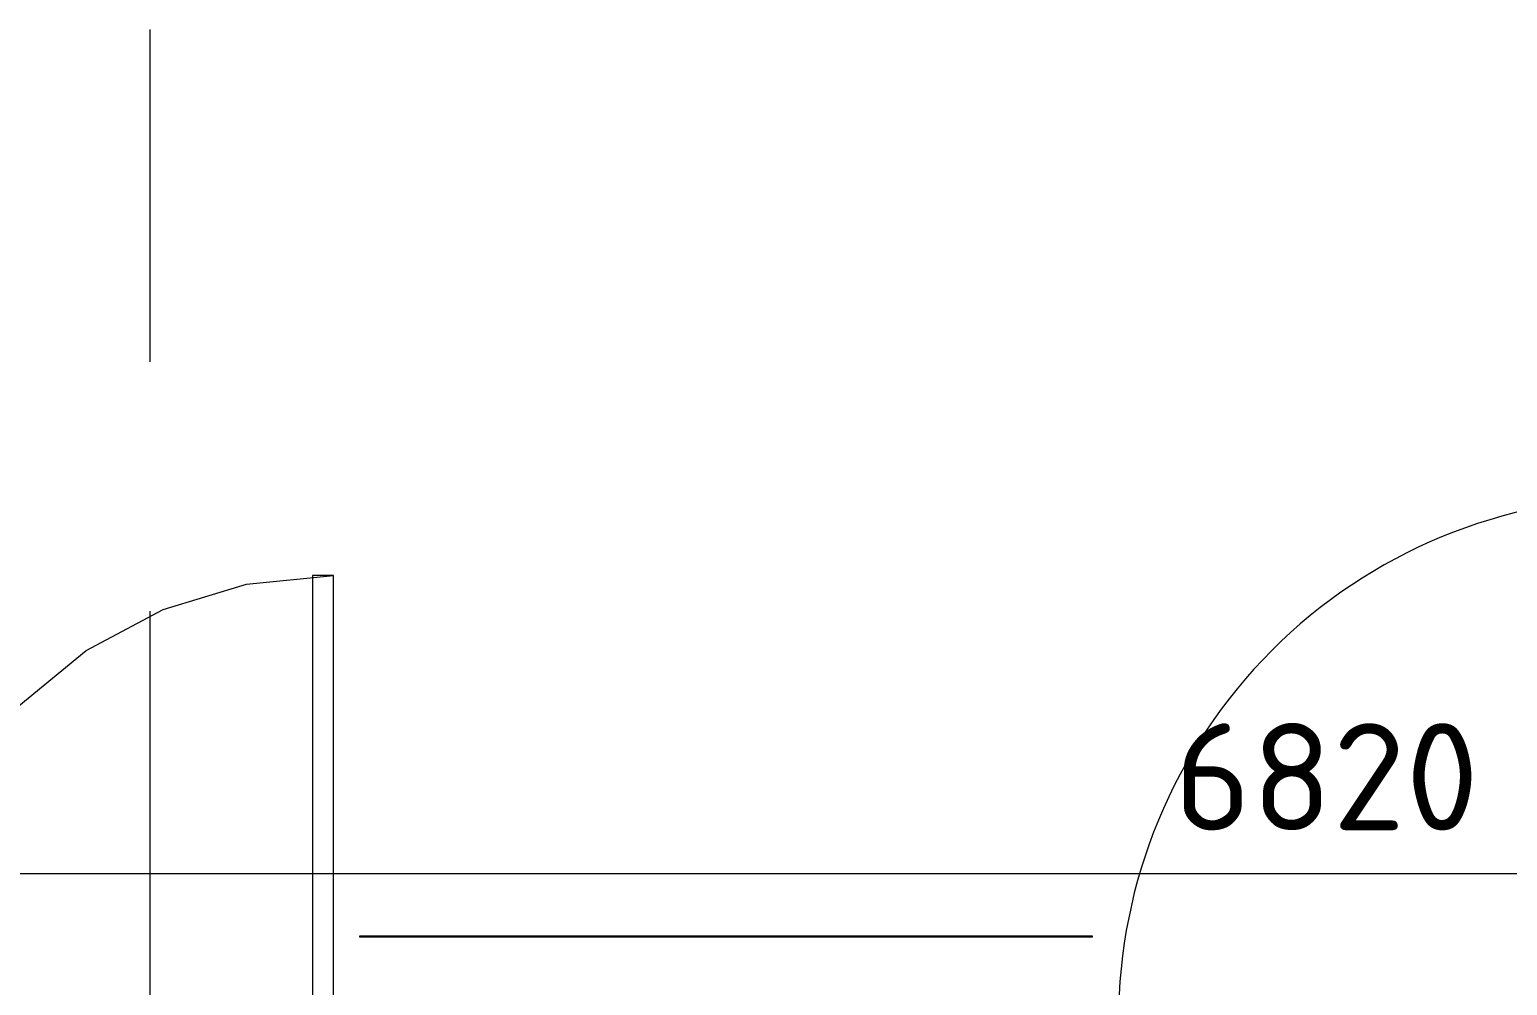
# Model space of a CAD drawing. Header units: millimetres. Extents: x -3817 to 677485, y -22715 to 103890.
# Drawn here: x 66473 to 69296, y 9878 to 11705 of the extents above; entities that cross this region are included whole.
import ezdxf

# ---------------------------------------------------------------- set-up
doc = ezdxf.new("R2010")
doc.units = ezdxf.units.MM
doc.layers.add('PDF _Геометрия', color=7, linetype='Continuous', true_color=0x1d1d1d)
doc.layers.add('PDF _Текст', color=7, linetype='Continuous')
doc.styles.add('PDF ISOCPEUR', font='isocpeur.ttf')

msp = doc.modelspace()

# ---------------------------------------------------------------- linework, layer by layer
at = {"layer": 'PDF _Геометрия', "color": 253, "lineweight": 9, "true_color": 0xaaaaaa}
for points in [[(66703.3, 11069.7), (66703.3, 11704.7)], [(66203.3, 9811.3), (66219.6, 9977.2), (66268, 10136.6), (66346.5, 10283.6), (66452.2, 10412.4), (66581, 10518.1), (66728, 10596.6), (66887.4, 10645), (67053.3, 10661.4)], [(66703.3, 9005.9), (66703.3, 10593.4)]]:
    msp.add_lwpolyline(points, dxfattribs=at)
at = {"layer": 'PDF _Геометрия', "color": 253, "lineweight": 13, "true_color": 0xaaaaaa}
msp.add_lwpolyline([(67053.3, 10661.4), (67013.3, 10661.4), (67013.3, 9811.3), (67053.3, 9811.3)], close=True, dxfattribs=at)
at = {"layer": 'PDF _Геометрия', "color": 7, "lineweight": 9}
msp.add_lwpolyline([(62883.3, 10092.2), (65500.8, 10092.2), (72323.3, 10092.2), (72643.3, 10092.2)], dxfattribs=at)
at = {"layer": 'PDF _Геометрия', "color": 9, "lineweight": 9, "true_color": 0xc0c0c0}
msp.add_lwpolyline([(67103.3, 9971.3), (68503.7, 9971.3), (68503.7, 9972.3), (67103.3, 9972.3)], close=True, dxfattribs=at)
at = {"layer": 'PDF _Геометрия', "color": 253, "lineweight": 9, "true_color": 0xaaaaaa}
msp.add_arc((69553.3, 9811.4), 1000, 89.9999, 180.0001, dxfattribs=at)

# ---------------------------------------------------------------- texts
at = {"layer": 'PDF _Текст', "insert": (68659.2, 10277), "char_height": 204.64, "attachment_point": 4, "style": 'PDF ISOCPEUR'}
msp.add_mtext('6820', dxfattribs=at)

doc.saveas('drawing.dxf')
